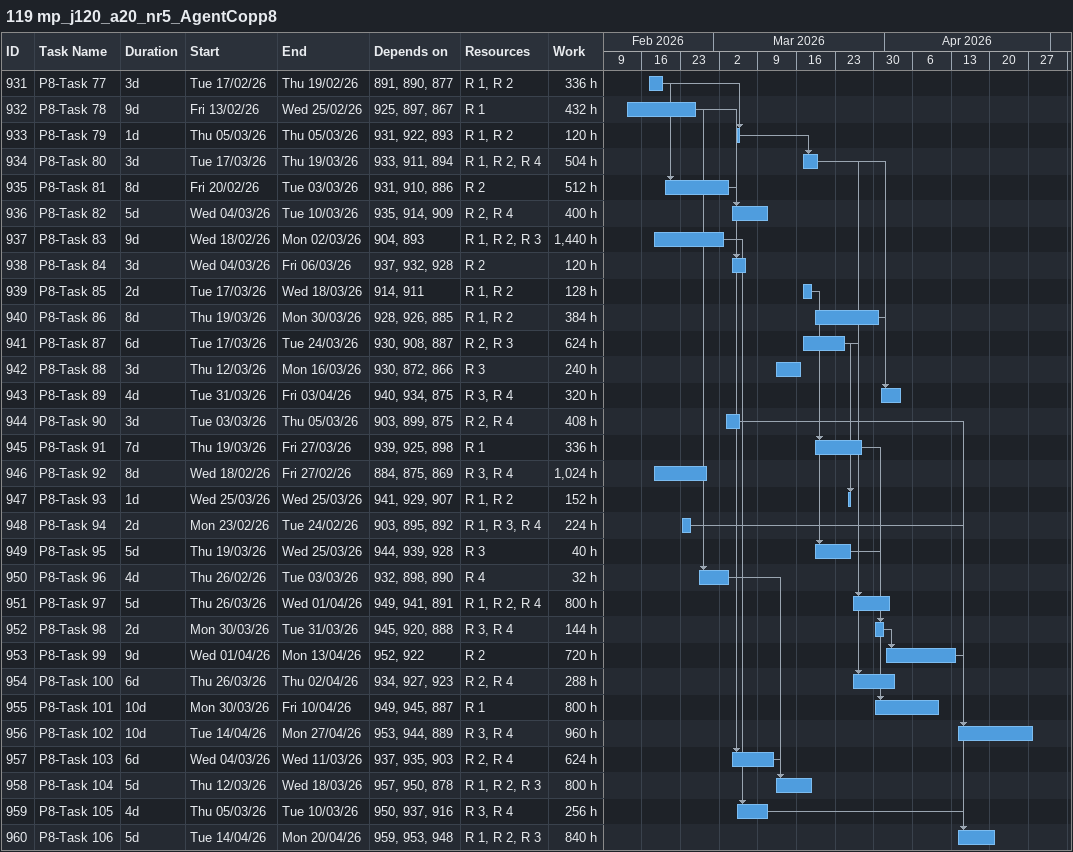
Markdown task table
119 mp_j120_a20_nr5_AgentCopp8

| ID | Task | Duration | Start | Finish | Predecessors | Resources | Work (h) |
|---|---|---|---|---|---|---|---|
| 931 | P8-Task 77 | 3d | 2026-02-17 | 2026-02-19 | 891, 890, 877 | R 1, R 2 | 336 |
| 932 | P8-Task 78 | 9d | 2026-02-13 | 2026-02-25 | 925, 897, 867 | R 1 | 432 |
| 933 | P8-Task 79 | 1d | 2026-03-05 | 2026-03-05 | 931, 922, 893 | R 1, R 2 | 120 |
| 934 | P8-Task 80 | 3d | 2026-03-17 | 2026-03-19 | 933, 911, 894 | R 1, R 2, R 4 | 504 |
| 935 | P8-Task 81 | 8d | 2026-02-20 | 2026-03-03 | 931, 910, 886 | R 2 | 512 |
| 936 | P8-Task 82 | 5d | 2026-03-04 | 2026-03-10 | 935, 914, 909 | R 2, R 4 | 400 |
| 937 | P8-Task 83 | 9d | 2026-02-18 | 2026-03-02 | 904, 893 | R 1, R 2, R 3 | 1440 |
| 938 | P8-Task 84 | 3d | 2026-03-04 | 2026-03-06 | 937, 932, 928 | R 2 | 120 |
| 939 | P8-Task 85 | 2d | 2026-03-17 | 2026-03-18 | 914, 911 | R 1, R 2 | 128 |
| 940 | P8-Task 86 | 8d | 2026-03-19 | 2026-03-30 | 928, 926, 885 | R 1, R 2 | 384 |
| 941 | P8-Task 87 | 6d | 2026-03-17 | 2026-03-24 | 930, 908, 887 | R 2, R 3 | 624 |
| 942 | P8-Task 88 | 3d | 2026-03-12 | 2026-03-16 | 930, 872, 866 | R 3 | 240 |
| 943 | P8-Task 89 | 4d | 2026-03-31 | 2026-04-03 | 940, 934, 875 | R 3, R 4 | 320 |
| 944 | P8-Task 90 | 3d | 2026-03-03 | 2026-03-05 | 903, 899, 875 | R 2, R 4 | 408 |
| 945 | P8-Task 91 | 7d | 2026-03-19 | 2026-03-27 | 939, 925, 898 | R 1 | 336 |
| 946 | P8-Task 92 | 8d | 2026-02-18 | 2026-02-27 | 884, 875, 869 | R 3, R 4 | 1024 |
| 947 | P8-Task 93 | 1d | 2026-03-25 | 2026-03-25 | 941, 929, 907 | R 1, R 2 | 152 |
| 948 | P8-Task 94 | 2d | 2026-02-23 | 2026-02-24 | 903, 895, 892 | R 1, R 3, R 4 | 224 |
| 949 | P8-Task 95 | 5d | 2026-03-19 | 2026-03-25 | 944, 939, 928 | R 3 | 40 |
| 950 | P8-Task 96 | 4d | 2026-02-26 | 2026-03-03 | 932, 898, 890 | R 4 | 32 |
| 951 | P8-Task 97 | 5d | 2026-03-26 | 2026-04-01 | 949, 941, 891 | R 1, R 2, R 4 | 800 |
| 952 | P8-Task 98 | 2d | 2026-03-30 | 2026-03-31 | 945, 920, 888 | R 3, R 4 | 144 |
| 953 | P8-Task 99 | 9d | 2026-04-01 | 2026-04-13 | 952, 922 | R 2 | 720 |
| 954 | P8-Task 100 | 6d | 2026-03-26 | 2026-04-02 | 934, 927, 923 | R 2, R 4 | 288 |
| 955 | P8-Task 101 | 10d | 2026-03-30 | 2026-04-10 | 949, 945, 887 | R 1 | 800 |
| 956 | P8-Task 102 | 10d | 2026-04-14 | 2026-04-27 | 953, 944, 889 | R 3, R 4 | 960 |
| 957 | P8-Task 103 | 6d | 2026-03-04 | 2026-03-11 | 937, 935, 903 | R 2, R 4 | 624 |
| 958 | P8-Task 104 | 5d | 2026-03-12 | 2026-03-18 | 957, 950, 878 | R 1, R 2, R 3 | 800 |
| 959 | P8-Task 105 | 4d | 2026-03-05 | 2026-03-10 | 950, 937, 916 | R 3, R 4 | 256 |
| 960 | P8-Task 106 | 5d | 2026-04-14 | 2026-04-20 | 959, 953, 948 | R 1, R 2, R 3 | 840 |
